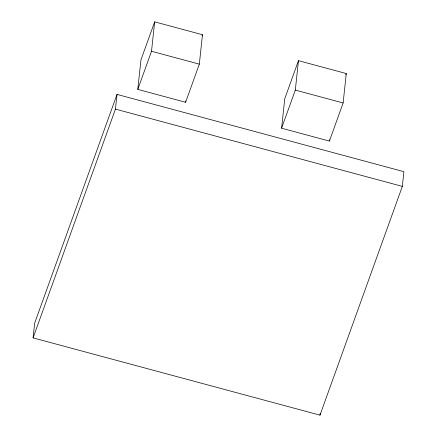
<?xml version="1.0" encoding="UTF-8"?>
<svg xmlns="http://www.w3.org/2000/svg" width="437" height="437" viewBox="0 0 437 437"><rect width="100%" height="100%" fill="white"/><g stroke="black" fill="none" stroke-linecap="round" stroke-linejoin="round"><path stroke-width="0.66" d="M33.086 337.883L34.66 323.172L117.018 94.408L403.914 171.675L402.34 186.386L319.982 415.15L33.086 337.883L115.444 109.113L117.018 94.408M137.792 89.388L140.933 59.978L154.66 21.85L202.473 34.731L199.332 64.141L185.605 102.269L137.792 89.388L151.513 51.26L154.66 21.85M185.605 102.269L185.747 100.931M281.592 128.21L284.738 98.795L298.46 60.667L346.279 73.547L343.132 102.957L329.411 141.085L281.592 128.21L295.319 90.082L298.46 60.667M329.411 141.085L329.553 139.753M319.982 415.15L320.201 413.145M202.02 35.998L202.473 34.731M345.82 74.82L346.279 73.547M151.513 51.26L199.332 64.141M295.319 90.082L343.132 102.957M115.444 109.113L402.34 186.386"/></g></svg>
